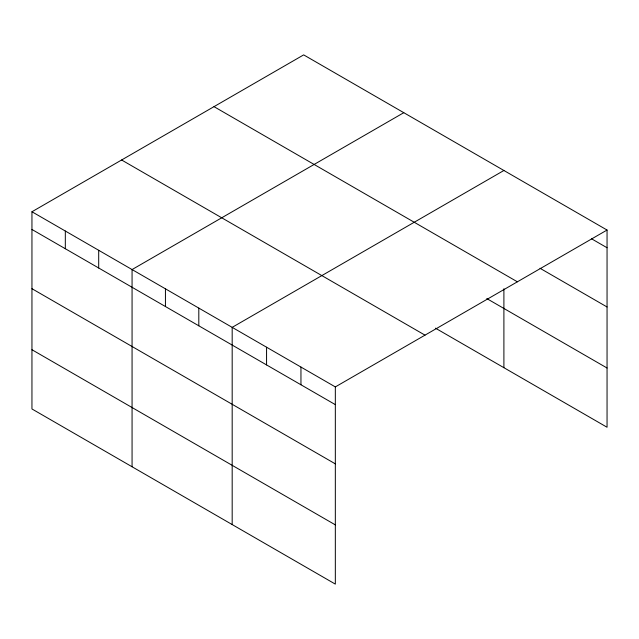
<?xml version="1.0" encoding="UTF-8"?>
<svg xmlns="http://www.w3.org/2000/svg" width="639" height="639" viewBox="0 0 639 639"><rect width="100%" height="100%" fill="white"/><g stroke="black" fill="none" stroke-linecap="round" stroke-linejoin="round"><path stroke-width="0.96" d="M31.95 211.757L335.331 386.914L335.331 584.118L31.95 408.96L31.95 211.757L303.669 54.882L607.05 230.04L607.05 427.243L435.447 328.166M403.784 112.688L132.065 269.562L132.065 466.758M503.899 170.485L232.181 327.36L232.181 524.563M335.331 386.914L607.05 230.04M591.578 238.81L607.05 247.748M540.003 268.268L607.05 306.976M214.001 106.649L517.382 281.807M486.782 298.573L607.05 368.008M121.618 159.99L424.999 335.148M31.95 229.465L335.331 404.623M31.95 288.692L335.331 463.85M31.95 349.725L335.331 524.883M503.899 288.764L503.899 367.689M300.953 367.066L300.953 384.766M266.567 347.217L266.567 364.917M198.809 308.094L198.809 325.802M165.437 288.828L165.437 306.528M98.694 250.296L98.694 267.997M65.322 231.022L65.322 248.731"/></g></svg>
